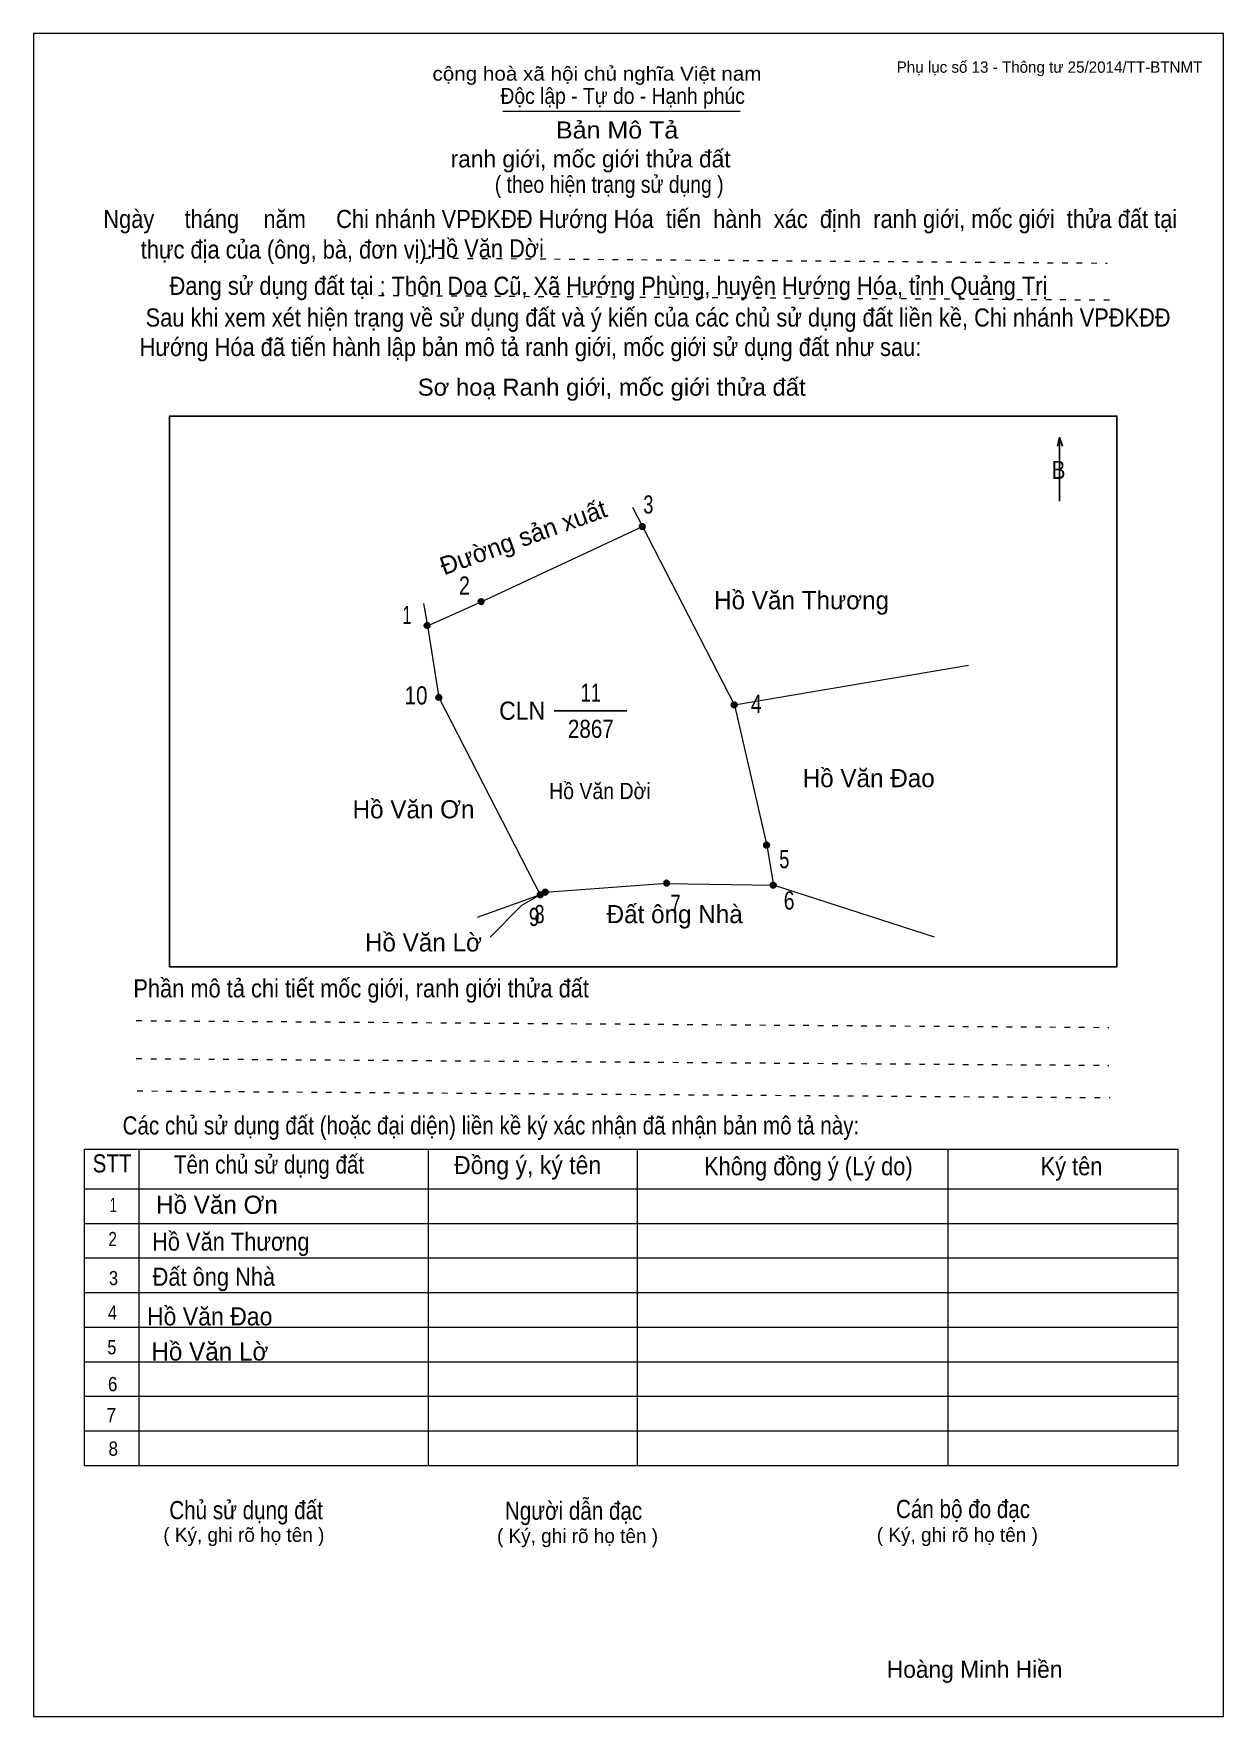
# Model space of a CAD drawing. Header units: centimetres. Extents: x 0 to 21, y 0 to 29.7.
import ezdxf
from ezdxf.enums import TextEntityAlignment as Align

# ---------------------------------------------------------------- set-up
doc = ezdxf.new("R2010")
doc.units = ezdxf.units.CM
doc.header["$LTSCALE"] = 0.13
doc.linetypes.add('DOTTED', pattern=[1.5, 0.3, -1.2])
for name, color, linetype, lineweight in [('1', 7, 'Continuous', 13), ('32', 7, 'Continuous', 25), ('33', 7, 'Continuous', 25), ('6', 7, 'Continuous', 13), ('62', 7, 'Continuous', 13)]:
    doc.layers.add(name, color=color, linetype=linetype, lineweight=lineweight)
for name, color, linetype in [('2', 7, 'Continuous'), ('34', 7, 'Continuous'), ('63', 7, 'Continuous')]:
    doc.layers.add(name, color=color, linetype=linetype)

msp = doc.modelspace()

# ---------------------------------------------------------------- hatches: boundary and pattern name
at = {"layer": '32'}
for points in [[(10.7938, 21.0005, 1), (10.6938, 21.0005, 1)], [(7.9471, 19.6748, 1), (7.8471, 19.6748, 1)], [(6.9948, 19.2557, 1), (6.8948, 19.2557, 1)], [(7.2005, 17.9852, 1), (7.1005, 17.9852, 1)], [(12.4148, 17.8529, 1), (12.3148, 17.8529, 1)], [(12.9862, 15.3767, 1), (12.8862, 15.3767, 1)], [(9.0805, 14.5462, 1), (8.9805, 14.5462, 1)], [(11.2233, 14.7071, 1), (11.1233, 14.7071, 1)], [(13.1052, 14.6719, 1), (13.0052, 14.6719, 1)], [(8.9919, 14.5005, 1), (8.8919, 14.5005, 1)]]:
    msp.add_hatch(color=256, dxfattribs=at).paths.add_polyline_path(points)

# ---------------------------------------------------------------- linework, layer by layer
at = {"layer": '1'}
msp.add_lwpolyline([(21, 0), (21, 29.7), (0, 29.7), (0, 0)], close=True, dxfattribs=at)
at = {"layer": '32'}
for centre in [(10.7438, 21.0005), (7.8971, 19.6748), (6.9448, 19.2557), (7.1505, 17.9852), (12.3648, 17.8529), (12.9362, 15.3767), (9.0305, 14.5462), (11.1733, 14.7071), (13.0552, 14.6719), (8.9419, 14.5005)]:
    msp.add_circle(centre, 0.05, dxfattribs=at)
at = {"layer": '33'}
msp.add_line((9.19, 17.75), (10.47, 17.75), dxfattribs=at)
at = {"layer": '6'}
for p, q in [((6.88, 19.64), (6.95, 19.25)), ((16.5, 18.55), (12.37, 17.85)), ((11.17, 14.7), (9.03, 14.54)), ((11.17, 14.7), (13.06, 14.67)), ((15.9, 13.75), (13.06, 14.67)), ((8.94, 14.5), (7.83, 14.1)), ((8.94, 14.5), (9.03, 14.54))]:
    msp.add_line(p, q, dxfattribs=at)
for points in [[(10.57, 21.34), (10.75, 21), (12.37, 17.85)], [(6.95, 19.25), (7.9, 19.67), (10.75, 21)], [(6.95, 19.25), (7.15, 17.98), (8.94, 14.5)], [(12.37, 17.85), (12.94, 15.37), (13.06, 14.67)], [(8.94, 14.5), (8.61, 14.31), (8.06, 13.75)]]:
    msp.add_lwpolyline(points, dxfattribs=at)
at = {"layer": '62'}
for p, q in [((8.28, 28.33), (12.47, 28.33)), ((0.9, 10.01), (20.2, 10.01)), ((0.9, 4.43), (0.9, 10.01)), ((1.86, 4.43), (1.86, 10.01)), ((6.97, 4.43), (6.97, 9.99)), ((10.66, 4.43), (10.66, 9.99)), ((16.14, 4.43), (16.14, 10.01)), ((20.2, 4.43), (20.2, 10.01)), ((0.9, 9.31), (20.2, 9.31)), ((0.9, 8.7), (20.2, 8.7)), ((0.9, 8.09), (20.2, 8.09)), ((0.9, 7.48), (20.2, 7.48)), ((0.9, 6.87), (20.2, 6.87)), ((0.9, 6.26), (20.2, 6.26)), ((0.9, 5.65), (20.2, 5.65)), ((0.9, 5.04), (20.2, 5.04)), ((0.9, 4.43), (20.2, 4.43))]:
    msp.add_line(p, q, dxfattribs=at)
at = {"layer": '62', "linetype": 'DOTTED'}
for p, q in [((6.89, 25.74), (18.95, 25.65)), ((6.09, 25.08), (19.04, 25)), ((1.81, 12.28), (18.98, 12.16)), ((1.81, 11.61), (18.98, 11.49)), ((1.83, 11.04), (19, 10.92))]:
    msp.add_line(p, q, dxfattribs=at)
at = {"layer": '62', "lineweight": 25}
for p, q in [((18.11, 22.58), (18.11, 21.45)), ((18.11, 22.57), (18.07, 22.42)), ((18.11, 22.57), (18.16, 22.42))]:
    msp.add_line(p, q, dxfattribs=at)
msp.add_lwpolyline([(2.4, 13.23), (19.12, 13.23), (19.12, 22.95), (2.4, 22.95)], close=True, dxfattribs=at)

# ---------------------------------------------------------------- texts
at = {"layer": '2', "width": 0.9}
msp.add_text('Hồ Văn Dời', height=0.2857, dxfattribs=at).set_placement((9.995, 16.19), align=Align.CENTER)
at = {"layer": '32'}
for s, width, p in [('3', 0.75, (10.85, 21.23)), ('2', 0.8, (7.605, 19.8)), ('1', 0.65, (6.59, 19.28)), ('10', 0.85, (6.75, 17.86)), ('4', 0.8, (12.755, 17.71)), ('5', 0.75, (13.25, 14.97)), ('6', 0.8, (13.335, 14.24)), ('9', 0.8, (8.835, 13.95)), ('8', 0.75, (8.93, 14)), ('7', 0.75, (11.33, 14.18))]:
    msp.add_text(s, height=0.32, dxfattribs=dict(at, width=width)).set_placement(p, align=Align.CENTER)
at = {"layer": '33'}
msp.add_text('Đường sản xuất', height=0.32, rotation=19.799, dxfattribs=at).set_placement((8.6958, 20.6605), align=Align.CENTER)
for s, p in [('Hồ Văn Thương', (13.555, 19.54)), ('Hồ Văn Đao', (14.74, 16.4)), ('Hồ Văn Ơn', (6.705, 15.85)), ('Đất ông Nhà', (11.315, 14)), ('Đất ông Nhà', (11.315, 14)), ('Đất ông Nhà', (11.315, 14)), ('Hồ Văn Lờ', (6.88, 13.5)), ('Hồ Văn Ơn', (3.235, 8.87)), ('Hồ Văn Lờ', (3.11, 6.28))]:
    msp.add_text(s, height=0.32, dxfattribs=at).set_placement(p, align=Align.CENTER)
for s, width, p in [('11', 0.75, (9.835, 17.91)), ('2867', 0.85, (9.835, 17.27))]:
    msp.add_text(s, height=0.32, dxfattribs=dict(at, width=width)).set_placement(p, align=Align.CENTER)
at = {"layer": '33', "width": 0.95}
msp.add_text('CLN', height=0.32, dxfattribs=at).set_placement((9.03, 17.59), align=Align.RIGHT)
at = {"layer": '34'}
for s, width, p in [('Hồ Văn Dời', 0.9, (7, 25.75)), ('Hồ Văn Thương', 0.9, (2.09, 8.22)), ('Đất ông Nhà', 0.9, (2.1, 7.6)), ('Hồ Văn Đao', 0.95, (2, 6.9))]:
    msp.add_text(s, height=0.32, dxfattribs=dict(at, width=width)).set_placement(p)
at = {"layer": '62'}
for s, height, width, p in [('cộng hoà xã hội chủ nghĩa Việt nam', 0.2474, 1.1, (7.04, 28.87)), ('Độc lập - Tự do - Hạnh phúc', 0.2828, 0.9, (8.24, 28.46)), ('Bản Mô Tả', 0.3, 1.1, (9.22, 27.85)), ('( theo hiện trạng sử dụng )', 0.3, 0.85, (8.14, 26.89)), ('Ngày     tháng    năm     Chi nhánh VPĐKĐĐ Hướng Hóa  tiến  hành  xác  định  ranh giới, mốc giới  thửa đất tại ', 0.32, 0.9, (1.23, 26.27)), ('thực địa của (ông, bà, đơn vị): ', 0.32, 0.9, (1.89, 25.73)), ('Đang sử dụng đất tại : Thôn Doa Cũ, Xã Hướng Phùng, huyện Hướng Hóa, tỉnh Quảng Trị', 0.32, 0.9, (2.4, 25.09)), (' Sau khi xem xét hiện trạng về sử dụng đất và ý kiến của các chủ sử dụng đất liền kề, Chi nhánh VPĐKĐĐ ', 0.32, 0.9, (1.87, 24.53)), ('Hướng Hóa đã tiến hành lập bản mô tả ranh giới, mốc giới sử dụng đất như sau:', 0.32, 0.9, (1.87, 24.01)), ('Sơ hoạ Ranh giới, mốc giới thửa đất', 0.3, 1.05, (6.78, 23.31)), ('B', 0.32, 0.85, (17.97, 21.84)), ('Phần mô tả chi tiết mốc giới, ranh giới thửa đất ', 0.32, 0.9, (1.76, 12.69)), ('Các chủ sử dụng đất (hoặc đại diện) liền kề ký xác nhận đã nhận bản mô tả này:', 0.32, 0.85, (1.57, 10.27))]:
    msp.add_text(s, height=height, dxfattribs=dict(at, width=width)).set_placement(p)
msp.add_text('ranh giới, mốc giới thửa đất', height=0.3, dxfattribs=at).set_placement((7.36, 27.34))
for s, height, width, p in [('STT', 0.32, 0.85, (1.385, 9.6)), ('Tên chủ sử dụng đất', 0.32, 0.85, (4.155, 9.58)), ('Đồng ý, ký tên', 0.32, 0.95, (8.72, 9.57)), ('Không đồng ý (Lý do)', 0.32, 0.9, (13.675, 9.55)), ('Ký tên', 0.32, 0.9, (18.32, 9.55)), ('1', 0.25, 0.7, (1.405, 8.9)), ('2', 0.25, 0.8, (1.395, 8.3)), ('3', 0.25, 0.85, (1.41, 7.61)), ('4', 0.25, 0.85, (1.39, 7)), ('5', 0.25, 0.85, (1.38, 6.39)), ('6', 0.25, 0.9, (1.395, 5.74)), ('7', 0.25, 0.95, (1.37, 5.19)), ('8', 0.25, 0.9, (1.405, 4.6)), ('Người dẫn đạc', 0.32, 0.85, (9.53, 3.47)), ('Chủ sử dụng đất', 0.32, 0.85, (3.75, 3.48)), ('Cán bộ đo đạc', 0.32, 0.85, (16.405, 3.5))]:
    msp.add_text(s, height=height, dxfattribs=dict(at, width=width)).set_placement(p, align=Align.CENTER)
for p in [(3.71, 3.08), (9.6, 3.06), (16.305, 3.08)]:
    msp.add_text('( Ký, ghi rõ họ tên )', height=0.25, dxfattribs=at).set_placement(p, align=Align.CENTER)
at = {"layer": '63'}
msp.add_text('Phụ lục số 13 - Thông tư 25/2014/TT-BTNMT', height=0.2, dxfattribs=at).set_placement((20.63, 29.01), align=Align.RIGHT)
msp.add_text('Hoàng Minh Hiền', height=0.3, dxfattribs=at).set_placement((16.61, 0.68), align=Align.CENTER)

doc.saveas('drawing.dxf')
